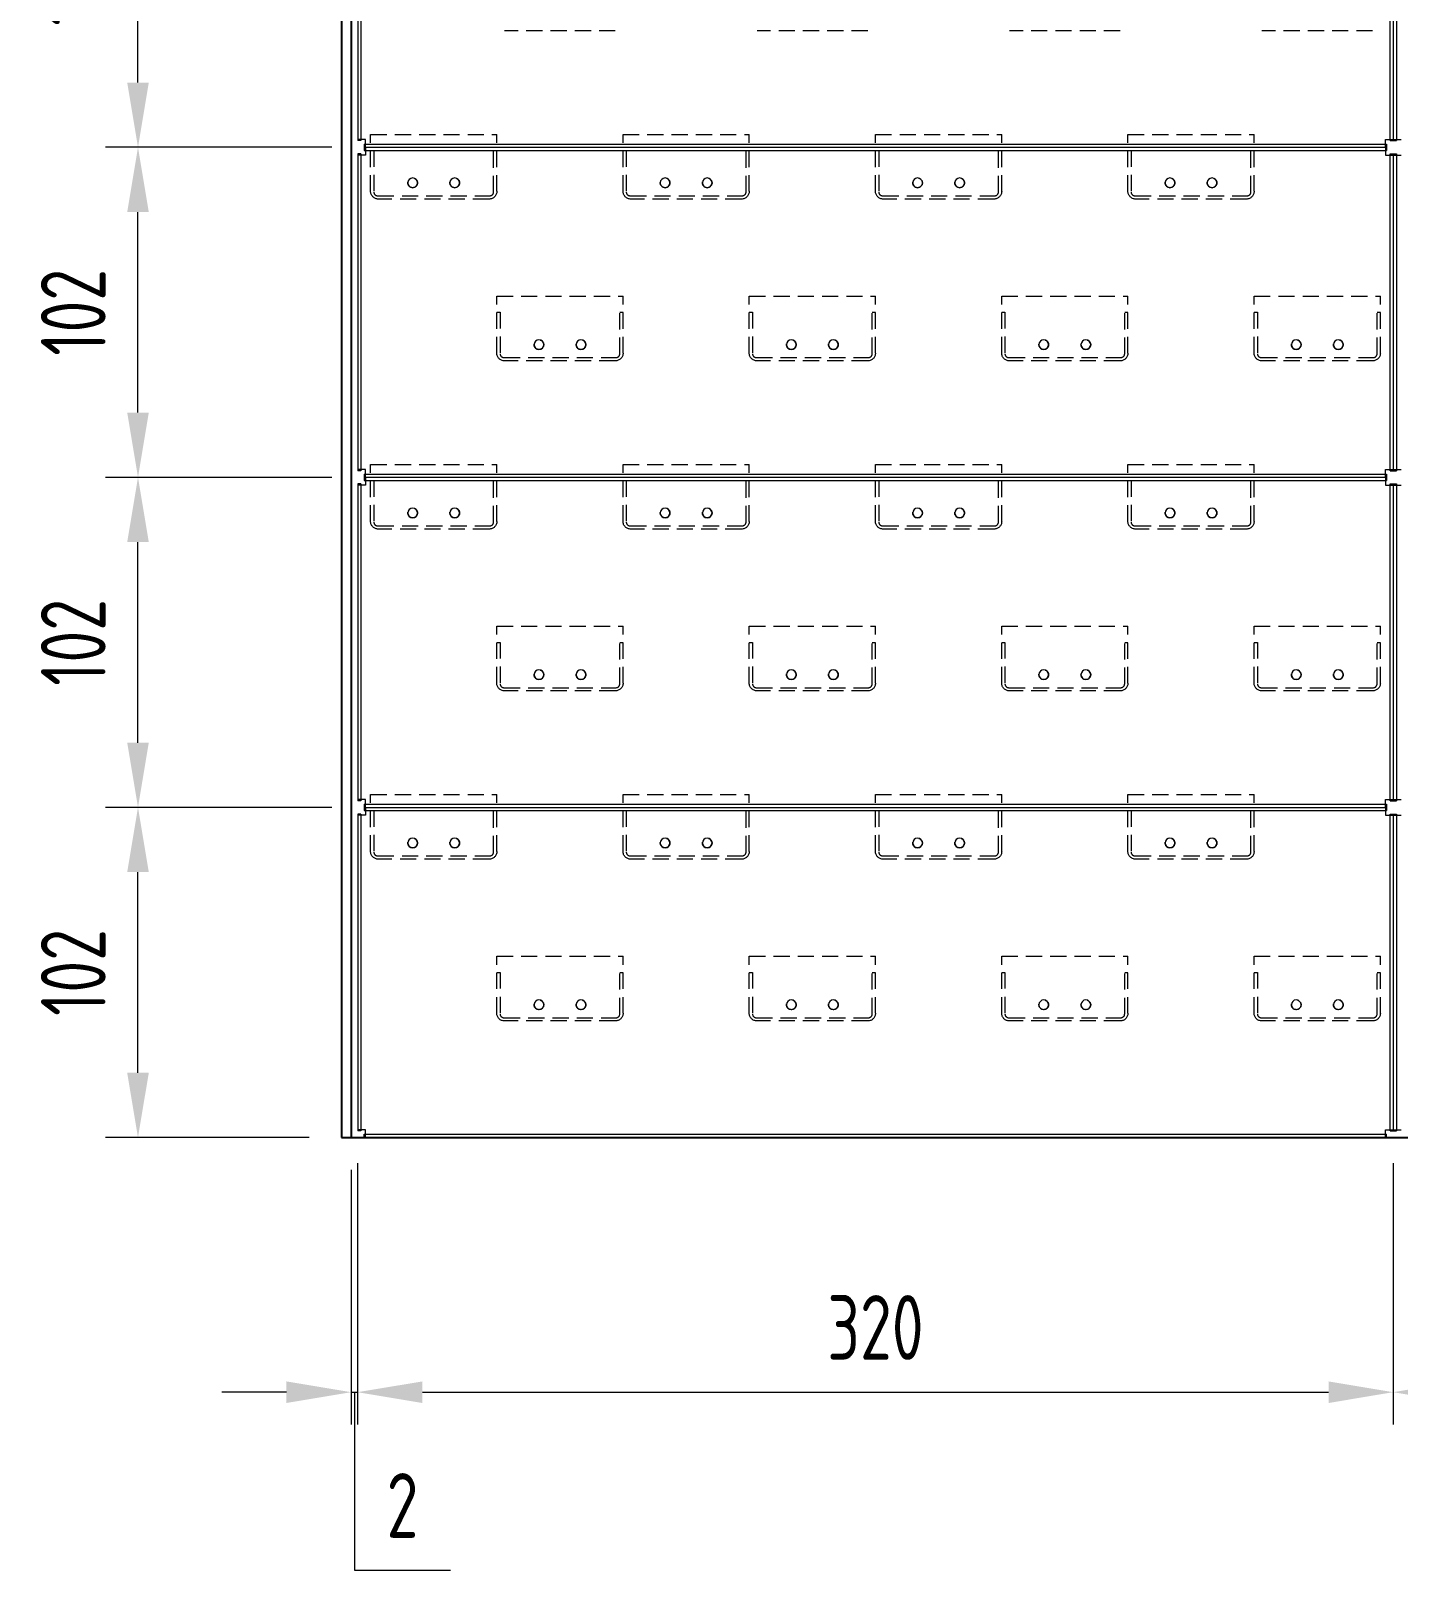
# Model space of a CAD drawing. Header units: millimetres. Extents: x -46397 to 283259, y -8690 to 23983.
# Drawn here: x 209457.3 to 209879.8, y -1399.2 to -923.4 of the extents above; entities that cross this region are included whole.
import ezdxf

# ---------------------------------------------------------------- set-up
doc = ezdxf.new("R2010")
doc.units = ezdxf.units.MM
doc.linetypes.add('HIDDENX2', pattern=[0.75, 0.5, -0.25])
doc.layers.get('Defpoints').update_dxf_attribs({"lineweight": 0})
doc.layers.add('DIM', color=8, linetype='Continuous')
doc.styles.add('GHI CHÚ 1', font='isocp_IV25.ttf', dxfattribs={"width": 0.8})
doc.dimstyles.new('1-30SCALE', dxfattribs={"dimtxt": 75, "dimasz": 75, "dimexe": 37.5, "dimexo": 30, "dimgap": 30, "dimtad": 1, "dimtoh": 1, "dimdec": 0, "dimdsep": 46, "dimtxsty": 'GHI CHÚ 1', "dimcen": 0.09, "dimclrd": 256, "dimclre": 256, "dimclrt": 2, "dimadec": 0, "dimazin": 0, "dimtfac": 1, "dimtdec": 0, "dimtofl": 0, "dimtmove": 0, "dimatfit": 3, "dimfxl": 1, "dimlwd": 0, "dimlwe": 0, "dimarcsym": 0})

# ---------------------------------------------------------------- blocks, each defined once
blk = doc.blocks.new('A$Cf298847f')
at = {"color": 2, "linetype": 'Continuous', "lineweight": 0, "ltscale": 10, "extrusion": (0, 1, 0)}
for p, q in [((-320, 945.57), (-320, 847.67)), ((-319, 945.57), (-319, 847.67)), ((-1, 847.67), (-1, 945.57)), ((0, 945.57), (0, 847.67)), ((1, 945.57), (1, 847.67)), ((-319, 847.67), (-320, 847.67)), ((-2.4, 846.62), (-2.4, 848.02)), ((-2.4, 848.02), (2.4, 848.02)), ((-1, 847.67), (1, 847.67)), ((-319, 843.57), (-320, 843.57)), ((-320, 843.57), (-320, 745.67)), ((-319, 843.57), (-319, 745.67)), ((-317.95, 846.62), (-317.95, 844.62)), ((-317.95, 846.62), (-2.05, 846.62)), ((-317.95, 845.62), (-2.05, 845.62)), ((-317.95, 845.62), (-2.05, 845.62)), ((-317.95, 844.62), (-2.05, 844.62)), ((-317.6, 844.62), (-317.6, 843.22)), ((-2.4, 845.62), (-2.4, 843.22)), ((-2.4, 843.22), (2.4, 843.22)), ((-2.05, 846.62), (-2.05, 844.62)), ((-1, 843.57), (1, 843.57)), ((-1, 745.67), (-1, 843.57)), ((0, 843.57), (0, 745.67)), ((1, 843.57), (1, 745.67)), ((-319, 745.67), (-320, 745.67)), ((-317.95, 744.62), (-2.05, 744.62)), ((-317.95, 744.62), (-317.95, 742.62)), ((-317.95, 743.62), (-2.05, 743.62)), ((-317.95, 743.62), (-2.05, 743.62)), ((-317.95, 742.62), (-2.05, 742.62)), ((-317.6, 742.62), (-317.6, 741.22)), ((-2.4, 744.62), (-2.4, 746.02)), ((-2.4, 746.02), (2.4, 746.02)), ((-2.4, 743.62), (-2.4, 741.22)), ((-2.05, 744.62), (-2.05, 742.62)), ((-1, 745.67), (1, 745.67)), ((-319, 741.57), (-320, 741.57)), ((-320, 741.57), (-320, 643.67)), ((-319, 741.57), (-319, 643.67)), ((-2.4, 741.22), (2.4, 741.22)), ((-1, 741.57), (1, 741.57)), ((-1, 643.67), (-1, 741.57)), ((0, 741.57), (0, 643.67)), ((1, 741.57), (1, 643.67)), ((-319, 643.67), (-320, 643.67)), ((-317.95, 642.62), (-317.95, 640.62)), ((-317.95, 642.62), (-2.05, 642.62)), ((-2.4, 642.62), (-2.4, 644.02)), ((-2.4, 644.02), (2.4, 644.02)), ((-2.05, 642.62), (-2.05, 640.62)), ((-1, 643.67), (1, 643.67)), ((-319, 639.57), (-320, 639.57)), ((-320, 639.57), (-320, 541.67)), ((-319, 639.57), (-319, 541.67)), ((-317.95, 641.62), (-2.05, 641.62)), ((-317.95, 641.62), (-2.05, 641.62)), ((-317.95, 640.62), (-2.05, 640.62)), ((-317.6, 640.62), (-317.6, 639.22)), ((-2.4, 641.62), (-2.4, 639.22)), ((-2.4, 639.22), (2.4, 639.22)), ((-1, 639.57), (1, 639.57)), ((-1, 541.67), (-1, 639.57)), ((0, 639.57), (0, 541.67)), ((1, 639.57), (1, 541.67)), ((-319, 541.67), (-320, 541.67)), ((-317.95, 539.62), (-317.95, 540.62)), ((-317.95, 540.62), (-2.05, 540.62)), ((-317.95, 539.62), (-2.05, 539.62)), ((-2.4, 540.62), (-2.4, 542.02)), ((-2.4, 542.02), (2.4, 542.02)), ((-2.05, 539.62), (-2.05, 540.62)), ((-1, 541.67), (1, 541.67))]:
    blk.add_line(p, q, dxfattribs=at)
at = {"color": 4, "linetype": 'HIDDENX2', "lineweight": 0, "ltscale": 10, "extrusion": (0, 1, 0)}
for p, q in [((-240.4, 881.61), (-274.6, 881.61)), ((-162.4, 881.61), (-196.6, 881.61)), ((-84.4, 881.61), (-118.6, 881.61)), ((-6.4, 881.61), (-40.6, 881.61)), ((-317.6, 848.02), (-320, 848.02)), ((-317.6, 845.62), (-317.6, 848.02)), ((-316, 832.01), (-316, 849.61)), ((-316, 849.61), (-277, 849.61)), ((-277, 832.01), (-277, 849.61)), ((-238, 832.01), (-238, 849.61)), ((-238, 849.61), (-199, 849.61)), ((-199, 832.01), (-199, 849.61)), ((-160, 832.01), (-160, 849.61)), ((-160, 849.61), (-121, 849.61)), ((-121, 832.01), (-121, 849.61)), ((-82, 832.01), (-82, 849.61)), ((-82, 849.61), (-43, 849.61)), ((-43, 832.01), (-43, 849.61)), ((-317.6, 843.22), (-320, 843.22)), ((-317.6, 845.62), (-317.6, 844.62)), ((-316, 844.61), (-315, 844.61)), ((-315, 844.61), (-315, 831.81)), ((-278, 844.61), (-277, 844.61)), ((-278, 831.81), (-278, 844.61)), ((-238, 844.61), (-237, 844.61)), ((-237, 844.61), (-237, 831.81)), ((-200, 844.61), (-199, 844.61)), ((-200, 831.81), (-200, 844.61)), ((-160, 844.61), (-159, 844.61)), ((-159, 844.61), (-159, 831.81)), ((-122, 844.61), (-121, 844.61)), ((-122, 831.81), (-122, 844.61)), ((-82, 844.61), (-81, 844.61)), ((-81, 844.61), (-81, 831.81)), ((-44, 844.61), (-43, 844.61)), ((-44, 831.81), (-44, 844.61)), ((-2.4, 845.62), (-2.4, 846.62)), ((-313.8, 830.61), (-279.2, 830.61)), ((-279.4, 829.61), (-313.6, 829.61)), ((-235.8, 830.61), (-201.2, 830.61)), ((-201.4, 829.61), (-235.6, 829.61)), ((-157.8, 830.61), (-123.2, 830.61)), ((-123.4, 829.61), (-157.6, 829.61)), ((-79.8, 830.61), (-45.2, 830.61)), ((-45.4, 829.61), (-79.6, 829.61)), ((-277, 782.01), (-277, 799.61)), ((-277, 799.61), (-238, 799.61)), ((-238, 782.01), (-238, 799.61)), ((-199, 782.01), (-199, 799.61)), ((-199, 799.61), (-160, 799.61)), ((-160, 782.01), (-160, 799.61)), ((-121, 782.01), (-121, 799.61)), ((-121, 799.61), (-82, 799.61)), ((-82, 782.01), (-82, 799.61)), ((-43, 782.01), (-43, 799.61)), ((-43, 799.61), (-4, 799.61)), ((-4, 782.01), (-4, 799.61)), ((-277, 794.61), (-276, 794.61)), ((-276, 794.61), (-276, 781.81)), ((-239, 794.61), (-238, 794.61)), ((-239, 781.81), (-239, 794.61)), ((-199, 794.61), (-198, 794.61)), ((-198, 794.61), (-198, 781.81)), ((-161, 794.61), (-160, 794.61)), ((-161, 781.81), (-161, 794.61)), ((-121, 794.61), (-120, 794.61)), ((-120, 794.61), (-120, 781.81)), ((-83, 794.61), (-82, 794.61)), ((-83, 781.81), (-83, 794.61)), ((-43, 794.61), (-42, 794.61)), ((-42, 794.61), (-42, 781.81)), ((-5, 794.61), (-4, 794.61)), ((-5, 781.81), (-5, 794.61)), ((-274.8, 780.61), (-240.2, 780.61)), ((-196.8, 780.61), (-162.2, 780.61)), ((-118.8, 780.61), (-84.2, 780.61)), ((-40.8, 780.61), (-6.2, 780.61)), ((-240.4, 779.61), (-274.6, 779.61)), ((-162.4, 779.61), (-196.6, 779.61)), ((-84.4, 779.61), (-118.6, 779.61)), ((-6.4, 779.61), (-40.6, 779.61)), ((-316, 730.01), (-316, 747.61)), ((-316, 747.61), (-277, 747.61)), ((-277, 730.01), (-277, 747.61)), ((-238, 730.01), (-238, 747.61)), ((-238, 747.61), (-199, 747.61)), ((-199, 730.01), (-199, 747.61)), ((-160, 730.01), (-160, 747.61)), ((-160, 747.61), (-121, 747.61)), ((-121, 730.01), (-121, 747.61)), ((-82, 730.01), (-82, 747.61)), ((-82, 747.61), (-43, 747.61)), ((-43, 730.01), (-43, 747.61)), ((-317.6, 746.02), (-320, 746.02)), ((-317.6, 743.62), (-317.6, 746.02)), ((-317.6, 743.62), (-317.6, 742.62)), ((-316, 742.61), (-315, 742.61)), ((-315, 742.61), (-315, 729.81)), ((-278, 742.61), (-277, 742.61)), ((-278, 729.81), (-278, 742.61)), ((-238, 742.61), (-237, 742.61)), ((-237, 742.61), (-237, 729.81)), ((-200, 742.61), (-199, 742.61)), ((-200, 729.81), (-200, 742.61)), ((-160, 742.61), (-159, 742.61)), ((-159, 742.61), (-159, 729.81)), ((-122, 742.61), (-121, 742.61)), ((-122, 729.81), (-122, 742.61)), ((-82, 742.61), (-81, 742.61)), ((-81, 742.61), (-81, 729.81)), ((-44, 742.61), (-43, 742.61)), ((-44, 729.81), (-44, 742.61)), ((-2.4, 743.62), (-2.4, 744.62)), ((-317.6, 741.22), (-320, 741.22)), ((-313.8, 728.61), (-279.2, 728.61)), ((-235.8, 728.61), (-201.2, 728.61)), ((-157.8, 728.61), (-123.2, 728.61)), ((-79.8, 728.61), (-45.2, 728.61)), ((-279.4, 727.61), (-313.6, 727.61)), ((-201.4, 727.61), (-235.6, 727.61)), ((-123.4, 727.61), (-157.6, 727.61)), ((-45.4, 727.61), (-79.6, 727.61)), ((-277, 680.01), (-277, 697.61)), ((-277, 697.61), (-238, 697.61)), ((-238, 680.01), (-238, 697.61)), ((-199, 680.01), (-199, 697.61)), ((-199, 697.61), (-160, 697.61)), ((-160, 680.01), (-160, 697.61)), ((-121, 680.01), (-121, 697.61)), ((-121, 697.61), (-82, 697.61)), ((-82, 680.01), (-82, 697.61)), ((-43, 680.01), (-43, 697.61)), ((-43, 697.61), (-4, 697.61)), ((-4, 680.01), (-4, 697.61)), ((-277, 692.61), (-276, 692.61)), ((-276, 692.61), (-276, 679.81)), ((-239, 692.61), (-238, 692.61)), ((-239, 679.81), (-239, 692.61)), ((-199, 692.61), (-198, 692.61)), ((-198, 692.61), (-198, 679.81)), ((-161, 692.61), (-160, 692.61)), ((-161, 679.81), (-161, 692.61)), ((-121, 692.61), (-120, 692.61)), ((-120, 692.61), (-120, 679.81)), ((-83, 692.61), (-82, 692.61)), ((-83, 679.81), (-83, 692.61)), ((-43, 692.61), (-42, 692.61)), ((-42, 692.61), (-42, 679.81)), ((-5, 692.61), (-4, 692.61)), ((-5, 679.81), (-5, 692.61)), ((-274.8, 678.61), (-240.2, 678.61)), ((-240.4, 677.61), (-274.6, 677.61)), ((-196.8, 678.61), (-162.2, 678.61)), ((-162.4, 677.61), (-196.6, 677.61)), ((-118.8, 678.61), (-84.2, 678.61)), ((-84.4, 677.61), (-118.6, 677.61)), ((-40.8, 678.61), (-6.2, 678.61)), ((-6.4, 677.61), (-40.6, 677.61)), ((-317.6, 644.02), (-320, 644.02)), ((-317.6, 641.62), (-317.6, 644.02)), ((-316, 628.01), (-316, 645.61)), ((-316, 645.61), (-277, 645.61)), ((-277, 628.01), (-277, 645.61)), ((-238, 628.01), (-238, 645.61)), ((-238, 645.61), (-199, 645.61)), ((-199, 628.01), (-199, 645.61)), ((-160, 628.01), (-160, 645.61)), ((-160, 645.61), (-121, 645.61)), ((-121, 628.01), (-121, 645.61)), ((-82, 628.01), (-82, 645.61)), ((-82, 645.61), (-43, 645.61)), ((-43, 628.01), (-43, 645.61)), ((-2.4, 641.62), (-2.4, 642.62)), ((-317.6, 639.22), (-320, 639.22)), ((-317.6, 641.62), (-317.6, 640.62)), ((-316, 640.61), (-315, 640.61)), ((-315, 640.61), (-315, 627.81)), ((-278, 640.61), (-277, 640.61)), ((-278, 627.81), (-278, 640.61)), ((-238, 640.61), (-237, 640.61)), ((-237, 640.61), (-237, 627.81)), ((-200, 640.61), (-199, 640.61)), ((-200, 627.81), (-200, 640.61)), ((-160, 640.61), (-159, 640.61)), ((-159, 640.61), (-159, 627.81)), ((-122, 640.61), (-121, 640.61)), ((-122, 627.81), (-122, 640.61)), ((-82, 640.61), (-81, 640.61)), ((-81, 640.61), (-81, 627.81)), ((-44, 640.61), (-43, 640.61)), ((-44, 627.81), (-44, 640.61)), ((-313.8, 626.61), (-279.2, 626.61)), ((-279.4, 625.61), (-313.6, 625.61)), ((-235.8, 626.61), (-201.2, 626.61)), ((-201.4, 625.61), (-235.6, 625.61)), ((-157.8, 626.61), (-123.2, 626.61)), ((-123.4, 625.61), (-157.6, 625.61)), ((-79.8, 626.61), (-45.2, 626.61)), ((-45.4, 625.61), (-79.6, 625.61)), ((-277, 578.01), (-277, 595.61)), ((-277, 595.61), (-238, 595.61)), ((-238, 578.01), (-238, 595.61)), ((-199, 578.01), (-199, 595.61)), ((-199, 595.61), (-160, 595.61)), ((-160, 578.01), (-160, 595.61)), ((-121, 578.01), (-121, 595.61)), ((-121, 595.61), (-82, 595.61)), ((-82, 578.01), (-82, 595.61)), ((-43, 578.01), (-43, 595.61)), ((-43, 595.61), (-4, 595.61)), ((-4, 578.01), (-4, 595.61)), ((-277, 590.61), (-276, 590.61)), ((-276, 590.61), (-276, 577.81)), ((-239, 590.61), (-238, 590.61)), ((-239, 577.81), (-239, 590.61)), ((-199, 590.61), (-198, 590.61)), ((-198, 590.61), (-198, 577.81)), ((-161, 590.61), (-160, 590.61)), ((-161, 577.81), (-161, 590.61)), ((-121, 590.61), (-120, 590.61)), ((-120, 590.61), (-120, 577.81)), ((-83, 590.61), (-82, 590.61)), ((-83, 577.81), (-83, 590.61)), ((-43, 590.61), (-42, 590.61)), ((-42, 590.61), (-42, 577.81)), ((-5, 590.61), (-4, 590.61)), ((-5, 577.81), (-5, 590.61)), ((-274.8, 576.61), (-240.2, 576.61)), ((-196.8, 576.61), (-162.2, 576.61)), ((-118.8, 576.61), (-84.2, 576.61)), ((-40.8, 576.61), (-6.2, 576.61)), ((-240.4, 575.61), (-274.6, 575.61)), ((-162.4, 575.61), (-196.6, 575.61)), ((-84.4, 575.61), (-118.6, 575.61)), ((-6.4, 575.61), (-40.6, 575.61)), ((-317.6, 542.02), (-320, 542.02)), ((-317.6, 539.62), (-317.6, 542.02)), ((-2.4, 539.62), (-2.4, 540.62))]:
    blk.add_line(p, q, dxfattribs=at)
at = {"color": 2, "linetype": 'Continuous', "lineweight": 0, "ltscale": 10, "extrusion": (0, 0, -1)}
for centre in [(303, 834.62), (290, 834.62), (225, 834.62), (212, 834.62), (147, 834.62), (134, 834.62), (69, 834.62), (56, 834.62), (264, 784.62), (251, 784.62), (186, 784.62), (173, 784.62), (108, 784.62), (95, 784.62), (30, 784.62), (17, 784.62), (303, 732.62), (290, 732.62), (225, 732.62), (212, 732.62), (147, 732.62), (134, 732.62), (69, 732.62), (56, 732.62), (264, 682.62), (251, 682.62), (186, 682.62), (173, 682.62), (108, 682.62), (95, 682.62), (30, 682.62), (17, 682.62), (303, 630.62), (290, 630.62), (225, 630.62), (212, 630.62), (147, 630.62), (134, 630.62), (69, 630.62), (56, 630.62), (264, 580.62), (251, 580.62), (186, 580.62), (173, 580.62), (108, 580.62), (95, 580.62), (30, 580.62), (17, 580.62)]:
    blk.add_circle(centre, 1.5, dxfattribs=at)
at = {"color": 4, "linetype": 'HIDDENX2', "lineweight": 0, "ltscale": 10}
for centre in [(-303, 834.61), (-290, 834.61), (-225, 834.61), (-212, 834.61), (-147, 834.61), (-134, 834.61), (-69, 834.61), (-56, 834.61), (-264, 784.61), (-251, 784.61), (-186, 784.61), (-173, 784.61), (-108, 784.61), (-95, 784.61), (-30, 784.61), (-17, 784.61), (-303, 732.61), (-290, 732.61), (-225, 732.61), (-212, 732.61), (-147, 732.61), (-134, 732.61), (-69, 732.61), (-56, 732.61), (-264, 682.61), (-251, 682.61), (-186, 682.61), (-173, 682.61), (-108, 682.61), (-95, 682.61), (-30, 682.61), (-17, 682.61), (-303, 630.61), (-290, 630.61), (-225, 630.61), (-212, 630.61), (-147, 630.61), (-134, 630.61), (-69, 630.61), (-56, 630.61), (-264, 580.61), (-251, 580.61), (-186, 580.61), (-173, 580.61), (-108, 580.61), (-95, 580.61), (-30, 580.61), (-17, 580.61)]:
    blk.add_circle(centre, 1.5, dxfattribs=at)
at = {"color": 4, "linetype": 'HIDDENX2', "lineweight": 0, "ltscale": 10, "extrusion": (0, 0, -1)}
for centre, start, end in [((313.6, 832.01), 270, 0), ((279.4, 832.01), 180, 270), ((235.6, 832.01), 270, 0), ((201.4, 832.01), 180, 270), ((157.6, 832.01), 270, 0), ((123.4, 832.01), 180, 270), ((79.6, 832.01), 270, 0), ((45.4, 832.01), 180, 270), ((274.6, 782.01), 270, 0), ((240.4, 782.01), 180, 270), ((196.6, 782.01), 270, 0), ((162.4, 782.01), 180, 270), ((118.6, 782.01), 270, 0), ((84.4, 782.01), 180, 270), ((40.6, 782.01), 270, 0), ((6.4, 782.01), 180, 270), ((313.6, 730.01), 270, 0), ((279.4, 730.01), 180, 270), ((235.6, 730.01), 270, 0), ((201.4, 730.01), 180, 270), ((157.6, 730.01), 270, 0), ((123.4, 730.01), 180, 270), ((79.6, 730.01), 270, 0), ((45.4, 730.01), 180, 270), ((274.6, 680.01), 270, 0), ((240.4, 680.01), 180, 270), ((196.6, 680.01), 270, 0), ((162.4, 680.01), 180, 270), ((118.6, 680.01), 270, 0), ((84.4, 680.01), 180, 270), ((40.6, 680.01), 270, 0), ((6.4, 680.01), 180, 270), ((313.6, 628.01), 270, 0), ((279.4, 628.01), 180, 270), ((235.6, 628.01), 270, 0), ((201.4, 628.01), 180, 270), ((157.6, 628.01), 270, 0), ((123.4, 628.01), 180, 270), ((79.6, 628.01), 270, 0), ((45.4, 628.01), 180, 270), ((274.6, 578.01), 270, 0), ((240.4, 578.01), 180, 270), ((196.6, 578.01), 270, 0), ((162.4, 578.01), 180, 270), ((118.6, 578.01), 270, 0), ((84.4, 578.01), 180, 270), ((40.6, 578.01), 270, 0), ((6.4, 578.01), 180, 270)]:
    blk.add_arc(centre, 2.4, start, end, dxfattribs=at)
at = {"color": 4, "linetype": 'HIDDENX2', "lineweight": 0, "ltscale": 10}
for centre, start, end in [((-313.8, 831.81), 180, 270), ((-279.2, 831.81), 270, 0), ((-235.8, 831.81), 180, 270), ((-201.2, 831.81), 270, 0), ((-157.8, 831.81), 180, 270), ((-123.2, 831.81), 270, 0), ((-79.8, 831.81), 180, 270), ((-45.2, 831.81), 270, 0), ((-274.8, 781.81), 180, 270), ((-240.2, 781.81), 270, 0), ((-196.8, 781.81), 180, 270), ((-162.2, 781.81), 270, 0), ((-118.8, 781.81), 180, 270), ((-84.2, 781.81), 270, 0), ((-40.8, 781.81), 180, 270), ((-6.2, 781.81), 270, 0), ((-313.8, 729.81), 180, 270), ((-279.2, 729.81), 270, 0), ((-235.8, 729.81), 180, 270), ((-201.2, 729.81), 270, 0), ((-157.8, 729.81), 180, 270), ((-123.2, 729.81), 270, 0), ((-79.8, 729.81), 180, 270), ((-45.2, 729.81), 270, 0), ((-274.8, 679.81), 180, 270), ((-240.2, 679.81), 270, 0), ((-196.8, 679.81), 180, 270), ((-162.2, 679.81), 270, 0), ((-118.8, 679.81), 180, 270), ((-84.2, 679.81), 270, 0), ((-40.8, 679.81), 180, 270), ((-6.2, 679.81), 270, 0), ((-313.8, 627.81), 180, 270), ((-279.2, 627.81), 270, 0), ((-235.8, 627.81), 180, 270), ((-201.2, 627.81), 270, 0), ((-157.8, 627.81), 180, 270), ((-123.2, 627.81), 270, 0), ((-79.8, 627.81), 180, 270), ((-45.2, 627.81), 270, 0), ((-274.8, 577.81), 180, 270), ((-240.2, 577.81), 270, 0), ((-196.8, 577.81), 180, 270), ((-162.2, 577.81), 270, 0), ((-118.8, 577.81), 180, 270), ((-84.2, 577.81), 270, 0), ((-40.8, 577.81), 180, 270), ((-6.2, 577.81), 270, 0)]:
    blk.add_arc(centre, 1.2, start, end, dxfattribs=at)
blk = doc.blocks.new('*D1219')
at = {"layer": 'Defpoints', "color": 0, "transparency": 16777216}
for p in [(209490.45, -1163.44), (209560.37, -1163.44, -1.5), (209553.33, -1265.44, -1.5)]:
    blk.add_point(p, dxfattribs=at)
at = {"layer": 'DIM', "linetype": 'Continuous', "lineweight": 0, "transparency": 16777216}
for p, q in [((209550.37, -1163.44), (209480.45, -1163.44)), ((209490.45, -1245.44), (209490.45, -1183.44)), ((209543.33, -1265.44), (209480.45, -1265.44))]:
    blk.add_line(p, q, dxfattribs=at)
at = {"layer": 'DIM', "transparency": 16777216}
for points in [[(209487.12, -1183.44), (209493.79, -1183.44), (209490.45, -1163.44)], [(209487.12, -1245.44), (209493.79, -1245.44), (209490.45, -1265.44)]]:
    blk.add_solid(points, dxfattribs=at)
at = {"layer": 'DIM', "color": 2, "transparency": 16777216, "insert": (209470.45, -1214.44), "char_height": 20, "attachment_point": 5, "rotation": 90, "style": 'GHI CHÚ 1'}
blk.add_mtext('102', dxfattribs=at)
blk = doc.blocks.new('*D1220')
at = {"layer": 'Defpoints', "color": 0, "transparency": 16777216}
for p in [(209490.45, -1061.44), (209560.37, -1061.44, -1.5), (209560.37, -1163.44, -1.5)]:
    blk.add_point(p, dxfattribs=at)
at = {"layer": 'DIM', "linetype": 'Continuous', "lineweight": 0, "transparency": 16777216}
for p, q in [((209550.37, -1061.44), (209480.45, -1061.44)), ((209490.45, -1143.44), (209490.45, -1081.44)), ((209550.37, -1163.44), (209480.45, -1163.44))]:
    blk.add_line(p, q, dxfattribs=at)
at = {"layer": 'DIM', "transparency": 16777216}
for points in [[(209487.12, -1081.44), (209493.79, -1081.44), (209490.45, -1061.44)], [(209487.12, -1143.44), (209493.79, -1143.44), (209490.45, -1163.44)]]:
    blk.add_solid(points, dxfattribs=at)
at = {"layer": 'DIM', "color": 2, "transparency": 16777216, "insert": (209470.45, -1112.44), "char_height": 20, "attachment_point": 5, "rotation": 90, "style": 'GHI CHÚ 1'}
blk.add_mtext('102', dxfattribs=at)
blk = doc.blocks.new('*D1221')
at = {"layer": 'Defpoints', "color": 0, "transparency": 16777216}
for p in [(209490.45, -959.44), (209560.37, -959.44, -1.5), (209560.37, -1061.44, -1.5)]:
    blk.add_point(p, dxfattribs=at)
at = {"layer": 'DIM', "linetype": 'Continuous', "lineweight": 0, "transparency": 16777216}
for p, q in [((209550.37, -959.44), (209480.45, -959.44)), ((209490.45, -1041.44), (209490.45, -979.44)), ((209550.37, -1061.44), (209480.45, -1061.44))]:
    blk.add_line(p, q, dxfattribs=at)
at = {"layer": 'DIM', "transparency": 16777216}
for points in [[(209487.12, -979.44), (209493.79, -979.44), (209490.45, -959.44)], [(209487.12, -1041.44), (209493.79, -1041.44), (209490.45, -1061.44)]]:
    blk.add_solid(points, dxfattribs=at)
at = {"layer": 'DIM', "color": 2, "transparency": 16777216, "insert": (209470.45, -1010.44), "char_height": 20, "attachment_point": 5, "rotation": 90, "style": 'GHI CHÚ 1'}
blk.add_mtext('102', dxfattribs=at)
blk = doc.blocks.new('*D1222')
at = {"layer": 'Defpoints', "color": 0, "transparency": 16777216}
for p in [(209490.45, -857.44), (209560.37, -857.44, -1.5), (209560.37, -959.44, -1.5)]:
    blk.add_point(p, dxfattribs=at)
at = {"layer": 'DIM', "linetype": 'Continuous', "lineweight": 0, "transparency": 16777216}
for p, q in [((209550.37, -857.44), (209480.45, -857.44)), ((209490.45, -939.44), (209490.45, -877.44)), ((209550.37, -959.44), (209480.45, -959.44))]:
    blk.add_line(p, q, dxfattribs=at)
at = {"layer": 'DIM', "transparency": 16777216}
for points in [[(209487.12, -877.44), (209493.79, -877.44), (209490.45, -857.44)], [(209487.12, -939.44), (209493.79, -939.44), (209490.45, -959.44)]]:
    blk.add_solid(points, dxfattribs=at)
at = {"layer": 'DIM', "color": 2, "transparency": 16777216, "insert": (209470.45, -908.44), "char_height": 20, "attachment_point": 5, "rotation": 90, "style": 'GHI CHÚ 1'}
blk.add_mtext('102', dxfattribs=at)
blk = doc.blocks.new('*D1227')
at = {"layer": 'Defpoints', "color": 0, "transparency": 16777216}
for p in [(209558.32, -1263.39, -1.5), (209556.33, -1265.44, -1.5), (209558.32, -1344.15)]:
    blk.add_point(p, dxfattribs=at)
at = {"layer": 'DIM', "linetype": 'Continuous', "lineweight": 0, "transparency": 16777216}
for p, q in [((209558.32, -1273.39), (209558.32, -1354.15)), ((209556.33, -1275.44), (209556.33, -1354.15)), ((209536.33, -1344.15), (209516.33, -1344.15)), ((209556.33, -1344.15), (209558.32, -1344.15)), ((209557.33, -1344.15), (209557.33, -1399.16)), ((209578.32, -1344.15), (209598.32, -1344.15)), ((209557.33, -1399.16), (209587.03, -1399.16))]:
    blk.add_line(p, q, dxfattribs=at)
at = {"layer": 'DIM', "transparency": 16777216}
for points in [[(209536.33, -1340.82), (209536.33, -1347.49), (209556.33, -1344.15)], [(209578.32, -1340.82), (209578.32, -1347.49), (209558.32, -1344.15)]]:
    blk.add_solid(points, dxfattribs=at)
at = {"layer": 'DIM', "color": 2, "transparency": 16777216, "insert": (209572.18, -1379.16), "char_height": 20, "attachment_point": 5, "style": 'GHI CHÚ 1'}
blk.add_mtext('2', dxfattribs=at)
blk = doc.blocks.new('*D1228')
at = {"layer": 'Defpoints', "color": 0, "transparency": 16777216}
for p in [(209558.32, -1263.39, -1.5), (209878.32, -1263.39, -1.5), (209878.32, -1344.15)]:
    blk.add_point(p, dxfattribs=at)
at = {"layer": 'DIM', "linetype": 'Continuous', "lineweight": 0, "transparency": 16777216}
for p, q in [((209558.32, -1273.39), (209558.32, -1354.15)), ((209878.32, -1273.39), (209878.32, -1354.15)), ((209578.32, -1344.15), (209858.32, -1344.15))]:
    blk.add_line(p, q, dxfattribs=at)
at = {"layer": 'DIM', "transparency": 16777216}
for points in [[(209578.32, -1340.82), (209578.32, -1347.49), (209558.32, -1344.15)], [(209858.32, -1340.82), (209858.32, -1347.49), (209878.32, -1344.15)]]:
    blk.add_solid(points, dxfattribs=at)
at = {"layer": 'DIM', "color": 2, "transparency": 16777216, "insert": (209718.32, -1324.15), "char_height": 20, "attachment_point": 5, "style": 'GHI CHÚ 1'}
blk.add_mtext('320', dxfattribs=at)
blk = doc.blocks.new('*D1229')
at = {"layer": 'Defpoints', "color": 0, "transparency": 16777216}
for p in [(209878.32, -1263.39, -1.5), (210198.32, -1263.39, -1.5), (210198.32, -1344.15)]:
    blk.add_point(p, dxfattribs=at)
at = {"layer": 'DIM', "linetype": 'Continuous', "lineweight": 0, "transparency": 16777216}
for p, q in [((209878.32, -1273.39), (209878.32, -1354.15)), ((210198.32, -1273.39), (210198.32, -1354.15)), ((209898.32, -1344.15), (210178.32, -1344.15))]:
    blk.add_line(p, q, dxfattribs=at)
at = {"layer": 'DIM', "transparency": 16777216}
for points in [[(209898.32, -1340.82), (209898.32, -1347.49), (209878.32, -1344.15)], [(210178.32, -1340.82), (210178.32, -1347.49), (210198.32, -1344.15)]]:
    blk.add_solid(points, dxfattribs=at)
at = {"layer": 'DIM', "color": 2, "transparency": 16777216, "insert": (210038.32, -1324.15), "char_height": 20, "attachment_point": 5, "style": 'GHI CHÚ 1'}
blk.add_mtext('320', dxfattribs=at)

msp = doc.modelspace()

# ---------------------------------------------------------------- linework, layer by layer
at = {"extrusion": (0, 1, 0)}
for p, q in [((209553.33, 46.56, -1.5), (209553.33, -1265.44, -1.5)), ((209556.33, 46.56, -1.5), (209556.33, -1265.44, -1.5)), ((209553.33, -1265.44, -1.5), (210203.33, -1265.44, -1.5))]:
    msp.add_line(p, q, dxfattribs=at)

# ---------------------------------------------------------------- block references
msp.add_blockref('A$Cf298847f', (209878.33, -1805.05, -1.5))

# ---------------------------------------------------------------- dimensions: what is measured, and where the dimension line sits
at = {"layer": 'DIM'}
for base, p1, p2, picture, middle in [((209490.45, -857.44), (209560.37, -959.44, -1.5), (209560.37, -857.44, -1.5), '*D1222', (209470.45, -908.44)), ((209490.45, -959.44), (209560.37, -1061.44, -1.5), (209560.37, -959.44, -1.5), '*D1221', (209470.45, -1010.44)), ((209490.45, -1061.44), (209560.37, -1163.44, -1.5), (209560.37, -1061.44, -1.5), '*D1220', (209470.45, -1112.44)), ((209490.45, -1163.44), (209553.33, -1265.44, -1.5), (209560.37, -1163.44, -1.5), '*D1219', (209470.45, -1214.44))]:
    dim = msp.add_linear_dim(base=base, p1=p1, p2=p2, angle=90, dimstyle='1-30SCALE', override={"dimtxt": 20, "dimasz": 20, "dimexe": 10, "dimexo": 10, "dimgap": 10, "dimtmove": 1}, dxfattribs=at)
    dim.commit()
    dim.dimension.update_dxf_attribs({"geometry": picture, "text_midpoint": middle})
for base, p1, p2, picture, middle in [((209558.32, -1344.15), (209556.33, -1265.44, -1.5), (209558.32, -1263.39, -1.5), '*D1227', (209567.33, -1379.16)), ((209878.32, -1344.15), (209558.32, -1263.39, -1.5), (209878.32, -1263.39, -1.5), '*D1228', (209718.32, -1324.15)), ((210198.32, -1344.15), (209878.32, -1263.39, -1.5), (210198.32, -1263.39, -1.5), '*D1229', (210038.32, -1324.15))]:
    dim = msp.add_linear_dim(base=base, p1=p1, p2=p2, dimstyle='1-30SCALE', override={"dimtxt": 20, "dimasz": 20, "dimexe": 10, "dimexo": 10, "dimgap": 10, "dimtmove": 1}, dxfattribs=at)
    dim.commit()
    dim.dimension.update_dxf_attribs({"geometry": picture, "text_midpoint": middle})

doc.saveas('drawing.dxf')
